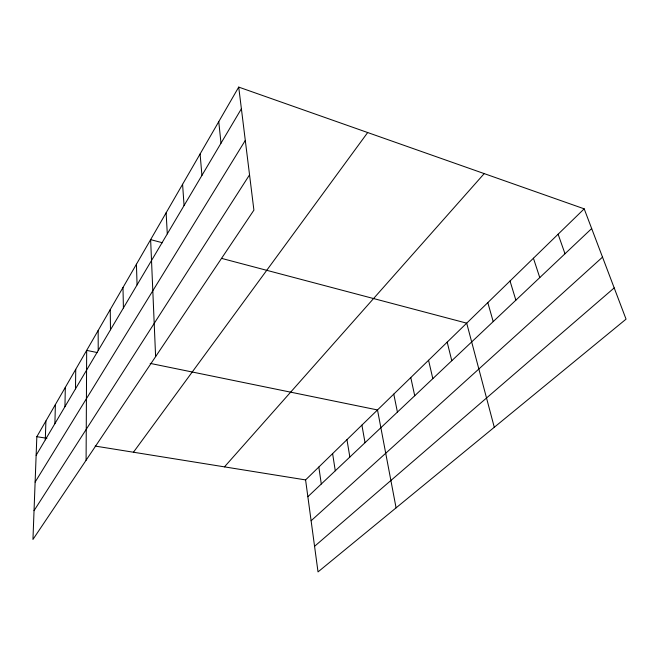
<?xml version="1.0" encoding="UTF-8"?>
<svg xmlns="http://www.w3.org/2000/svg" width="659" height="659" viewBox="0 0 659 659"><rect width="100%" height="100%" fill="white"/><g stroke="black" fill="none" stroke-linecap="round" stroke-linejoin="round"><path stroke-width="0.99" d="M86.09 460.246L86.675 350.382L97.491 352.598M75.488 388.859L75.744 369.32M64.944 406.669L65.323 387.352M54.895 423.638L55.389 404.56M45.298 439.841L45.908 420.986M238.715 87.095L36.838 436.686L32.95 539.441L253.904 210.139L238.715 87.095L584.195 208.837L626.05 319.154L318.025 571.905L305.587 479.917L584.195 208.837M36.138 455.311L241.392 108.768M35.125 482.091L245.296 140.416M34.037 510.676L249.547 174.833M133.447 452.231L367.681 132.541M224.472 466.869L484.217 173.605M307.86 496.705L591.675 228.558M311.106 520.758L602.515 257.134M314.565 546.311L614.196 287.909M36.838 436.686L46.896 438.301M95.16 446.069L305.587 479.917M150.178 363.389L377.5 409.947L396.084 507.858M162.394 242.743L150.631 239.629L155.615 356.634M221.564 258.377L466.696 323.157L494.283 427.279M558.107 234.209L565.002 253.764M533.428 258.229L539.77 277.604M510.025 280.998L515.873 300.174M487.808 302.613L493.204 321.592M447.189 342.145L451.786 360.72M428.564 360.259L432.823 378.637M410.779 377.566L414.725 395.746M393.777 394.107L397.418 412.089M361.906 425.121L365.028 442.691M346.964 439.66L349.847 457.041M332.614 453.623L335.274 470.798M318.832 467.033L321.295 484.011M218.763 121.635L220.996 143.201M200.097 153.967L201.926 175.393M182.584 184.289L184.067 205.55M166.126 212.791L167.295 233.863M136.429 264.226L137.072 284.886M122.986 287.497L123.414 307.951M110.251 309.557L110.481 329.78M98.166 330.488L98.216 350.497"/></g></svg>
